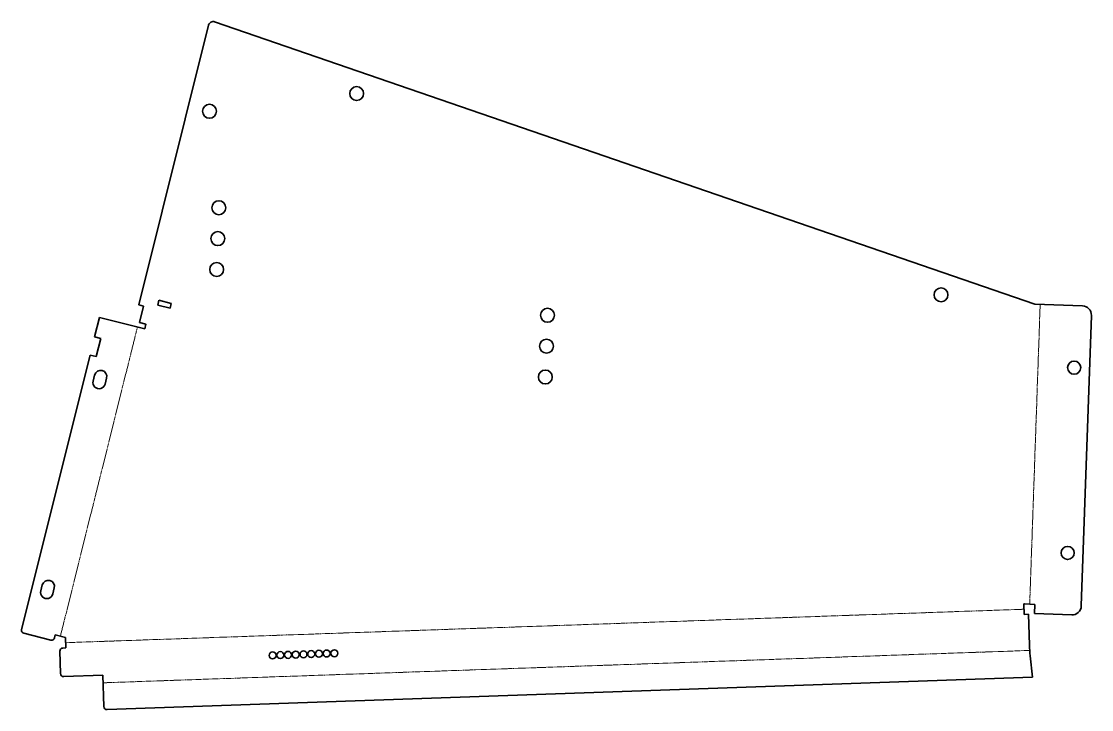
# Model space of a CAD drawing. Header units: inches. Extents: x 0 to 692, y 0 to 445.
import ezdxf

# ---------------------------------------------------------------- set-up
doc = ezdxf.new("R2010")
doc.units = ezdxf.units.IN
doc.header["$MEASUREMENT"] = 0
doc.linetypes.add('Chain', pattern=[13.68, 9.12, -1.14, 2.28, -1.14])
doc.layers.add('SIMUMAK Bend Centerline (ISO)', color=7, linetype='Chain', lineweight=9)
doc.layers.add('SIMUMAK Visible (ISO)', color=7, linetype='Continuous', lineweight=35)

# ---------------------------------------------------------------- blocks, each defined once
blk = doc.blocks.new('SLP-SMT-03-CCCD02_Sheet_3_SLP-SMT-03-CCCD02 (desplegada)')
at = {"layer": 'SIMUMAK Bend Centerline (ISO)', "ltscale": 0.263158}
for p, q in [((313.03, 39.58), (306.26, -154.44)), ((-321.04, -175.17), (-271.13, 24.98)), ((-317.63, -179.38), (302.56, -157.73)), ((-293.44, -205.34), (306.26, -184.4))]:
    blk.add_line(p, q, dxfattribs=at)
at = {"layer": 'SIMUMAK Visible (ISO)'}
for p, q in [((-221.21, 222.49), (309.64, 39.7)), ((-270.25, 39.29), (-225.1, 220.38)), ((-258.03, 39.13), (-257.25, 42.24)), ((-257.25, 42.24), (-249.3, 40.25)), ((-270.25, 39.29), (-267.24, 38.54)), ((-267.24, 38.54), (-269.93, 27.77)), ((-250.07, 37.15), (-258.03, 39.13)), ((-249.3, 40.25), (-250.07, 37.15)), ((309.64, 39.7), (340.41, 38.63)), ((-295.77, 31.12), (-298.89, 18.61)), ((-266.39, 23.8), (-295.77, 31.12)), ((-269.93, 27.77), (-265.66, 26.71)), ((339.63, -155.62), (346.2, 32.42)), ((-265.66, 26.71), (-266.39, 23.8)), ((-298.89, 18.61), (-294.91, 17.62)), ((-294.91, 17.62), (-297.87, 5.78)), ((-301.84, 6.77), (-346.14, -170.89)), ((-297.87, 5.78), (-301.84, 6.77)), ((-299.85, -10.05), (-298.88, -6.16)), ((-291.12, -8.1), (-292.09, -11.98)), ((-333.72, -145.89), (-332.75, -142.01)), ((-324.99, -143.94), (-325.96, -147.82)), ((302.45, -154.33), (302.87, -154.32)), ((302.45, -154.33), (302.68, -161.12)), ((302.87, -154.32), (309.65, -154.56)), ((309.65, -154.56), (309.44, -160.57)), ((305.38, -161.02), (302.68, -161.12)), ((306.08, -181.01), (305.38, -161.02)), ((309.44, -160.57), (333.42, -161.41)), ((-344.68, -173.32), (-327.22, -177.67)), ((-324.79, -176.21), (-324.33, -174.35)), ((-317.74, -175.99), (-324.33, -174.35)), ((-317.74, -175.99), (-317.51, -182.77)), ((-321.4, -184.91), (-320.89, -199.4)), ((-317.51, -182.77), (-319.47, -182.84)), ((307.99, -201.74), (306.53, -187.78)), ((-318.82, -201.33), (-293.61, -200.45)), ((-293.61, -200.45), (-292.9, -220.72)), ((-290.83, -222.65), (307.99, -201.74))]:
    blk.add_line(p, q, dxfattribs=at)
for centre, radius in [((-129.32, 176.04), 4.5), ((-224.58, 164.59), 4.5), ((-218.5, 102.17), 4.5), ((-219.2, 82.18), 4.5), ((-219.9, 62.2), 4.5), ((248.88, 45.82), 4.5), ((-5.8, 32.55), 4.5), ((-6.5, 12.56), 4.5), ((335.01, -1.36), 4.25), ((-7.2, -7.42), 4.5), ((330.82, -121.29), 4.25), ((-183.71, -187.61), 2.25), ((-178.71, -187.43), 2.25), ((-173.72, -187.26), 2.25), ((-168.72, -187.08), 2.25), ((-163.72, -186.91), 2.25), ((-158.73, -186.74), 2.25), ((-153.73, -186.56), 2.25), ((-148.73, -186.39), 2.25), ((-143.74, -186.21), 2.25)]:
    blk.add_circle(centre, radius, dxfattribs=at)
at = {"layer": 'SIMUMAK Visible (ISO)', "extrusion": (0, 0, -1)}
for centre, radius, start, end in [((222.19, 219.65), 3, 14, 109), ((-340.2, 32.63), 6, 92, 182), ((295, -7.13), 4, 14, 194), ((295.97, -11.01), 4, 194, 14), ((328.87, -142.97), 4, 14, 194), ((329.84, -146.85), 4, 194, 14), ((-333.63, -155.41), 6, 182, 272), ((344.2, -171.38), 2, 284, 14), ((326.73, -175.73), 2, 194, 284), ((319.4, -184.84), 2, 358, 88), ((318.89, -199.33), 2, 268, 358), ((290.9, -220.65), 2, 268, 358)]:
    blk.add_arc(centre, radius, start, end, dxfattribs=at)
at = {"layer": 'SIMUMAK Visible (ISO)'}
blk.add_open_spline([(306.53, -187.78), (306.33, -185.53), (306.16, -183.27), (306.08, -181.01)], degree=3, dxfattribs=at)

msp = doc.modelspace()

# ---------------------------------------------------------------- block references
msp.add_blockref('SLP-SMT-03-CCCD02_Sheet_3_SLP-SMT-03-CCCD02 (desplegada)', (346.14, 222.65))

doc.saveas('drawing.dxf')
